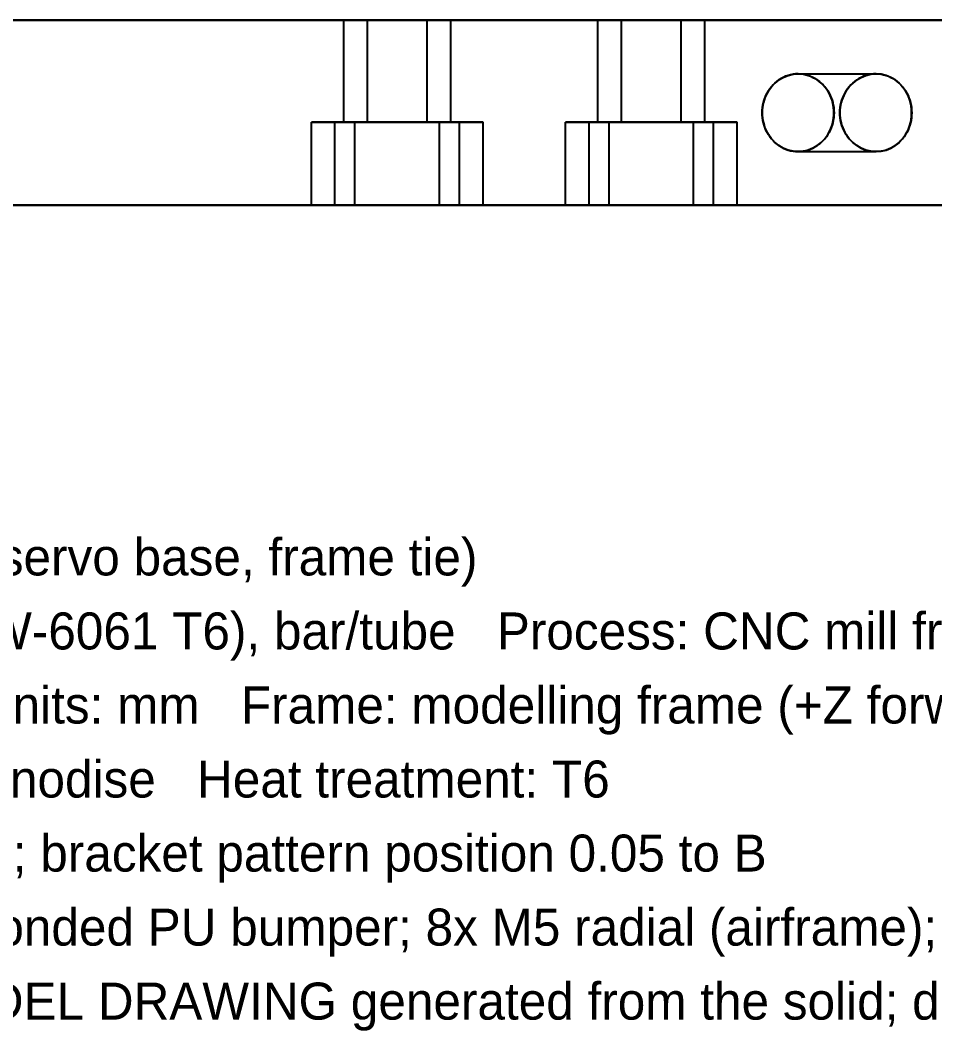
# Model space of a CAD drawing. Header units: millimetres. Extents: x 0 to 324, y -45 to 194.
# Drawn here: x 50.2 to 99.6, y -44.6 to 10 of the extents above; entities that cross this region are included whole.
import ezdxf

# ---------------------------------------------------------------- set-up
doc = ezdxf.new("R2010")
doc.units = ezdxf.units.MM
doc.layers.add('FRONT_HIDDEN', color=8, linetype='CONTINUOUS')
doc.layers.add('FRONT_VISIBLE', color=7, linetype='Continuous')

msp = doc.modelspace()

# ---------------------------------------------------------------- linework, layer by layer
at = {"layer": 'FRONT_HIDDEN'}
for points in [[(139.5, 10), (133.435, 10), (127.37, 10), (121.304, 10), (115.239, 10), (109.174, 10), (103.109, 10), (97.043, 10), (90.978, 10), (84.913, 10), (78.848, 10), (72.783, 10), (66.717, 10), (60.652, 10), (54.587, 10), (48.522, 10), (42.457, 10), (36.391, 10), (30.326, 10), (24.261, 10), (18.196, 10), (12.13, 10), (6.065, 10), (0, 10)], [(117.75, 10), (113.576, 10), (109.402, 10), (105.228, 10), (101.054, 10), (96.88, 10), (92.707, 10), (88.533, 10), (84.359, 10), (80.185, 10), (76.011, 10), (71.837, 10), (67.663, 10), (63.489, 10), (59.315, 10), (55.141, 10), (50.967, 10), (46.793, 10), (42.62, 10), (38.446, 10), (34.272, 10), (30.098, 10), (25.924, 10), (21.75, 10)], [(21.75, 10), (25.924, 10), (30.098, 10), (34.272, 10), (38.446, 10), (42.62, 10), (46.793, 10), (50.967, 10), (55.141, 10), (59.315, 10), (63.489, 10), (67.663, 10), (71.837, 10), (76.011, 10), (80.185, 10), (84.359, 10), (88.533, 10), (92.707, 10), (96.88, 10), (101.054, 10), (105.228, 10), (109.402, 10), (113.576, 10), (117.75, 10)], [(72.186, 10), (71.99, 10), (71.794, 10), (71.599, 10), (71.403, 10), (71.207, 10), (71.012, 10), (70.816, 10), (70.62, 10), (70.425, 10), (70.229, 10), (70.033, 10), (69.838, 10), (69.642, 10), (69.446, 10), (69.251, 10), (69.055, 10), (68.86, 10), (68.664, 10), (68.468, 10), (68.273, 10), (68.077, 10), (67.881, 10), (67.686, 10)], [(67.686, 10), (67.881, 10), (68.077, 10), (68.273, 10), (68.468, 10), (68.664, 10), (68.86, 10), (69.055, 10), (69.251, 10), (69.446, 10), (69.642, 10), (69.838, 10), (70.033, 10), (70.229, 10), (70.425, 10), (70.62, 10), (70.816, 10), (71.012, 10), (71.207, 10), (71.403, 10), (71.599, 10), (71.794, 10), (71.99, 10), (72.186, 10)], [(72.186, 10), (71.99, 10), (71.794, 10), (71.599, 10), (71.403, 10), (71.207, 10), (71.012, 10), (70.816, 10), (70.62, 10), (70.425, 10), (70.229, 10), (70.033, 10), (69.838, 10), (69.642, 10), (69.446, 10), (69.251, 10), (69.055, 10), (68.86, 10), (68.664, 10), (68.468, 10), (68.273, 10), (68.077, 10), (67.881, 10), (67.686, 10)], [(67.686, 10), (67.881, 10), (68.077, 10), (68.273, 10), (68.468, 10), (68.664, 10), (68.86, 10), (69.055, 10), (69.251, 10), (69.446, 10), (69.642, 10), (69.838, 10), (70.033, 10), (70.229, 10), (70.425, 10), (70.62, 10), (70.816, 10), (71.012, 10), (71.207, 10), (71.403, 10), (71.599, 10), (71.794, 10), (71.99, 10), (72.186, 10)], [(67.686, 4.5), (67.686, 10)], [(67.686, 4.5), (67.686, 10)], [(73.461, 10), (73.266, 10), (73.07, 10), (72.875, 10), (72.679, 10), (72.483, 10), (72.288, 10), (72.092, 10), (71.896, 10), (71.701, 10), (71.505, 10), (71.309, 10), (71.114, 10), (70.918, 10), (70.722, 10), (70.527, 10), (70.331, 10), (70.135, 10), (69.94, 10), (69.744, 10), (69.548, 10), (69.353, 10), (69.157, 10), (68.961, 10)], [(68.961, 10), (69.157, 10), (69.353, 10), (69.548, 10), (69.744, 10), (69.94, 10), (70.135, 10), (70.331, 10), (70.527, 10), (70.722, 10), (70.918, 10), (71.114, 10), (71.309, 10), (71.505, 10), (71.701, 10), (71.896, 10), (72.092, 10), (72.288, 10), (72.483, 10), (72.679, 10), (72.875, 10), (73.07, 10), (73.266, 10), (73.461, 10)], [(73.461, 10), (73.266, 10), (73.07, 10), (72.875, 10), (72.679, 10), (72.483, 10), (72.288, 10), (72.092, 10), (71.896, 10), (71.701, 10), (71.505, 10), (71.309, 10), (71.114, 10), (70.918, 10), (70.722, 10), (70.527, 10), (70.331, 10), (70.135, 10), (69.94, 10), (69.744, 10), (69.548, 10), (69.353, 10), (69.157, 10), (68.961, 10)], [(68.961, 10), (69.157, 10), (69.353, 10), (69.548, 10), (69.744, 10), (69.94, 10), (70.135, 10), (70.331, 10), (70.527, 10), (70.722, 10), (70.918, 10), (71.114, 10), (71.309, 10), (71.505, 10), (71.701, 10), (71.896, 10), (72.092, 10), (72.288, 10), (72.483, 10), (72.679, 10), (72.875, 10), (73.07, 10), (73.266, 10), (73.461, 10)], [(68.961, 4.5), (68.961, 10)], [(68.961, 4.5), (68.961, 10)], [(72.186, 4.5), (72.186, 10)], [(72.186, 4.5), (72.186, 10)], [(73.461, 4.5), (73.461, 10)], [(73.461, 4.5), (73.461, 10)], [(85.913, 10), (85.718, 10), (85.522, 10), (85.326, 10), (85.131, 10), (84.935, 10), (84.739, 10), (84.544, 10), (84.348, 10), (84.152, 10), (83.957, 10), (83.761, 10), (83.565, 10), (83.37, 10), (83.174, 10), (82.978, 10), (82.783, 10), (82.587, 10), (82.392, 10), (82.196, 10), (82, 10), (81.805, 10), (81.609, 10), (81.413, 10)], [(81.413, 10), (81.609, 10), (81.805, 10), (82, 10), (82.196, 10), (82.392, 10), (82.587, 10), (82.783, 10), (82.978, 10), (83.174, 10), (83.37, 10), (83.565, 10), (83.761, 10), (83.957, 10), (84.152, 10), (84.348, 10), (84.544, 10), (84.739, 10), (84.935, 10), (85.131, 10), (85.326, 10), (85.522, 10), (85.718, 10), (85.913, 10)], [(85.913, 10), (85.718, 10), (85.522, 10), (85.326, 10), (85.131, 10), (84.935, 10), (84.739, 10), (84.544, 10), (84.348, 10), (84.152, 10), (83.957, 10), (83.761, 10), (83.565, 10), (83.37, 10), (83.174, 10), (82.978, 10), (82.783, 10), (82.587, 10), (82.392, 10), (82.196, 10), (82, 10), (81.805, 10), (81.609, 10), (81.413, 10)], [(81.413, 10), (81.609, 10), (81.805, 10), (82, 10), (82.196, 10), (82.392, 10), (82.587, 10), (82.783, 10), (82.978, 10), (83.174, 10), (83.37, 10), (83.565, 10), (83.761, 10), (83.957, 10), (84.152, 10), (84.348, 10), (84.544, 10), (84.739, 10), (84.935, 10), (85.131, 10), (85.326, 10), (85.522, 10), (85.718, 10), (85.913, 10)], [(81.413, 4.5), (81.413, 10)], [(81.413, 4.5), (81.413, 10)], [(87.189, 10), (86.993, 10), (86.798, 10), (86.602, 10), (86.407, 10), (86.211, 10), (86.015, 10), (85.82, 10), (85.624, 10), (85.428, 10), (85.233, 10), (85.037, 10), (84.841, 10), (84.646, 10), (84.45, 10), (84.254, 10), (84.059, 10), (83.863, 10), (83.667, 10), (83.472, 10), (83.276, 10), (83.08, 10), (82.885, 10), (82.689, 10)], [(82.689, 10), (82.885, 10), (83.08, 10), (83.276, 10), (83.472, 10), (83.667, 10), (83.863, 10), (84.059, 10), (84.254, 10), (84.45, 10), (84.646, 10), (84.841, 10), (85.037, 10), (85.233, 10), (85.428, 10), (85.624, 10), (85.82, 10), (86.015, 10), (86.211, 10), (86.407, 10), (86.602, 10), (86.798, 10), (86.993, 10), (87.189, 10)], [(87.189, 10), (86.993, 10), (86.798, 10), (86.602, 10), (86.407, 10), (86.211, 10), (86.015, 10), (85.82, 10), (85.624, 10), (85.428, 10), (85.233, 10), (85.037, 10), (84.841, 10), (84.646, 10), (84.45, 10), (84.254, 10), (84.059, 10), (83.863, 10), (83.667, 10), (83.472, 10), (83.276, 10), (83.08, 10), (82.885, 10), (82.689, 10)], [(82.689, 10), (82.885, 10), (83.08, 10), (83.276, 10), (83.472, 10), (83.667, 10), (83.863, 10), (84.059, 10), (84.254, 10), (84.45, 10), (84.646, 10), (84.841, 10), (85.037, 10), (85.233, 10), (85.428, 10), (85.624, 10), (85.82, 10), (86.015, 10), (86.211, 10), (86.407, 10), (86.602, 10), (86.798, 10), (86.993, 10), (87.189, 10)], [(82.689, 4.5), (82.689, 10)], [(82.689, 4.5), (82.689, 10)], [(85.913, 4.5), (85.913, 10)], [(85.913, 4.5), (85.913, 10)], [(87.189, 4.5), (87.189, 10)], [(87.189, 4.5), (87.189, 10)], [(92.233, 7.1), (92.095, 7.095), (91.958, 7.079), (91.822, 7.052), (91.689, 7.016), (91.559, 6.969), (91.433, 6.913), (91.312, 6.848), (91.195, 6.774), (91.084, 6.692), (90.979, 6.603), (90.881, 6.506), (90.789, 6.403), (90.704, 6.294), (90.627, 6.179), (90.558, 6.06), (90.496, 5.937), (90.443, 5.81), (90.397, 5.679), (90.359, 5.547), (90.33, 5.412), (90.309, 5.275), (90.297, 5.138), (90.293, 5)], [(92.233, 2.9), (91.958, 2.921), (91.689, 2.984), (91.433, 3.087), (91.195, 3.226), (90.979, 3.397), (90.789, 3.597), (90.627, 3.821), (90.496, 4.063), (90.397, 4.321), (90.33, 4.588), (90.297, 4.862), (90.297, 5.138), (90.33, 5.412), (90.397, 5.679), (90.496, 5.937), (90.627, 6.179), (90.789, 6.403), (90.979, 6.603), (91.195, 6.774), (91.433, 6.913), (91.689, 7.016), (91.958, 7.079), (92.233, 7.1)], [(92.233, 2.9), (92.508, 2.921), (92.776, 2.984), (93.032, 3.087), (93.27, 3.226), (93.486, 3.397), (93.676, 3.597), (93.838, 3.821), (93.969, 4.063), (94.068, 4.321), (94.135, 4.588), (94.169, 4.862), (94.169, 5.138), (94.135, 5.412), (94.068, 5.679), (93.969, 5.937), (93.838, 6.179), (93.676, 6.403), (93.486, 6.603), (93.27, 6.774), (93.032, 6.913), (92.776, 7.016), (92.508, 7.079), (92.233, 7.1)], [(92.233, 7.1), (92.371, 7.095), (92.508, 7.079), (92.643, 7.052), (92.776, 7.016), (92.906, 6.969), (93.032, 6.913), (93.154, 6.848), (93.27, 6.774), (93.381, 6.692), (93.486, 6.603), (93.585, 6.506), (93.676, 6.403), (93.761, 6.294), (93.838, 6.179), (93.907, 6.06), (93.969, 5.937), (94.023, 5.81), (94.068, 5.679), (94.106, 5.547), (94.135, 5.412), (94.156, 5.275), (94.169, 5.138), (94.173, 5)], [(92.233, 7.1), (96.442, 7.1)], [(92.233, 7.1), (96.442, 7.1)], [(96.442, 2.9), (96.167, 2.921), (95.897, 2.984), (95.641, 3.087), (95.401, 3.225), (95.184, 3.397), (94.993, 3.596), (94.83, 3.819), (94.697, 4.062), (94.596, 4.319), (94.528, 4.587), (94.494, 4.862), (94.494, 5.138), (94.528, 5.413), (94.596, 5.681), (94.697, 5.938), (94.83, 6.181), (94.993, 6.404), (95.184, 6.603), (95.401, 6.775), (95.641, 6.913), (95.897, 7.016), (96.167, 7.079), (96.442, 7.1)], [(96.442, 7.1), (96.58, 7.095), (96.716, 7.079), (96.852, 7.053), (96.984, 7.016), (97.114, 6.97), (97.24, 6.913), (97.361, 6.848), (97.477, 6.774), (97.587, 6.692), (97.691, 6.602), (97.789, 6.505), (97.88, 6.402), (97.964, 6.293), (98.04, 6.178), (98.109, 6.059), (98.17, 5.935), (98.223, 5.808), (98.268, 5.678), (98.304, 5.545), (98.333, 5.411), (98.354, 5.275), (98.366, 5.138), (98.37, 5)], [(90.293, 5), (90.297, 4.862), (90.309, 4.725), (90.33, 4.588), (90.359, 4.453), (90.397, 4.321), (90.443, 4.19), (90.496, 4.063), (90.558, 3.94), (90.627, 3.821), (90.704, 3.706), (90.789, 3.597), (90.881, 3.494), (90.979, 3.397), (91.084, 3.308), (91.195, 3.226), (91.312, 3.152), (91.433, 3.087), (91.559, 3.031), (91.689, 2.984), (91.822, 2.948), (91.958, 2.921), (92.095, 2.905), (92.233, 2.9)], [(94.173, 5), (94.169, 4.862), (94.156, 4.725), (94.135, 4.588), (94.106, 4.453), (94.068, 4.321), (94.023, 4.19), (93.969, 4.063), (93.907, 3.94), (93.838, 3.821), (93.761, 3.706), (93.676, 3.597), (93.585, 3.494), (93.486, 3.397), (93.381, 3.308), (93.27, 3.226), (93.154, 3.152), (93.032, 3.087), (92.906, 3.031), (92.776, 2.984), (92.643, 2.948), (92.508, 2.921), (92.371, 2.905), (92.233, 2.9)], [(98.37, 5), (98.366, 4.862), (98.354, 4.725), (98.333, 4.589), (98.304, 4.455), (98.268, 4.322), (98.223, 4.192), (98.17, 4.065), (98.109, 3.941), (98.04, 3.822), (97.964, 3.707), (97.88, 3.598), (97.789, 3.495), (97.691, 3.398), (97.587, 3.308), (97.477, 3.226), (97.361, 3.152), (97.24, 3.087), (97.114, 3.03), (96.984, 2.984), (96.852, 2.947), (96.716, 2.921), (96.58, 2.905), (96.442, 2.9)], [(73.936, 4.5), (73.588, 4.5), (73.24, 4.5), (72.892, 4.5), (72.544, 4.5), (72.196, 4.5), (71.849, 4.5), (71.501, 4.5), (71.153, 4.5), (70.805, 4.5), (70.457, 4.5), (70.11, 4.5), (69.762, 4.5), (69.414, 4.5), (69.066, 4.5), (68.718, 4.5), (68.37, 4.5), (68.023, 4.5), (67.675, 4.5), (67.327, 4.5), (66.979, 4.5), (66.631, 4.5), (66.283, 4.5), (65.936, 4.5)], [(65.936, 4.5), (66.038, 4.5), (66.14, 4.5), (66.242, 4.5), (66.345, 4.5), (66.447, 4.5), (66.549, 4.5), (66.651, 4.5), (66.754, 4.5), (66.856, 4.5), (66.958, 4.5), (67.06, 4.5), (67.162, 4.5), (67.265, 4.5), (67.367, 4.5), (67.469, 4.5), (67.571, 4.5), (67.674, 4.5), (67.776, 4.5), (67.878, 4.5), (67.98, 4.5), (68.083, 4.5), (68.185, 4.5), (68.287, 4.5)], [(68.287, 4.5), (68.185, 4.5), (68.083, 4.5), (67.98, 4.5), (67.878, 4.5), (67.776, 4.5), (67.674, 4.5), (67.571, 4.5), (67.469, 4.5), (67.367, 4.5), (67.265, 4.5), (67.162, 4.5), (67.06, 4.5), (66.958, 4.5), (66.856, 4.5), (66.754, 4.5), (66.651, 4.5), (66.549, 4.5), (66.447, 4.5), (66.345, 4.5), (66.242, 4.5), (66.14, 4.5), (66.038, 4.5), (65.936, 4.5)], [(65.936, 4.5), (66.283, 4.5), (66.631, 4.5), (66.979, 4.5), (67.327, 4.5), (67.675, 4.5), (68.023, 4.5), (68.37, 4.5), (68.718, 4.5), (69.066, 4.5), (69.414, 4.5), (69.762, 4.5), (70.11, 4.5), (70.457, 4.5), (70.805, 4.5), (71.153, 4.5), (71.501, 4.5), (71.849, 4.5), (72.196, 4.5), (72.544, 4.5), (72.892, 4.5), (73.24, 4.5), (73.588, 4.5), (73.936, 4.5)], [(65.936, 0), (65.936, 4.5)], [(65.936, 0), (65.936, 4.5)], [(68.287, 4.5), (68.24, 4.5), (68.194, 4.5), (68.147, 4.5), (68.1, 4.5), (68.053, 4.5), (68.006, 4.5), (67.96, 4.5), (67.913, 4.5), (67.866, 4.5), (67.819, 4.5), (67.773, 4.5), (67.726, 4.5), (67.679, 4.5), (67.632, 4.5), (67.586, 4.5), (67.539, 4.5), (67.492, 4.5), (67.445, 4.5), (67.399, 4.5), (67.352, 4.5), (67.305, 4.5), (67.258, 4.5), (67.211, 4.5)], [(67.211, 4.5), (67.559, 4.5), (67.907, 4.5), (68.255, 4.5), (68.603, 4.5), (68.951, 4.5), (69.298, 4.5), (69.646, 4.5), (69.994, 4.5), (70.342, 4.5), (70.69, 4.5), (71.038, 4.5), (71.385, 4.5), (71.733, 4.5), (72.081, 4.5), (72.429, 4.5), (72.777, 4.5), (73.125, 4.5), (73.472, 4.5), (73.82, 4.5), (74.168, 4.5), (74.516, 4.5), (74.864, 4.5), (75.211, 4.5)], [(75.211, 4.5), (74.864, 4.5), (74.516, 4.5), (74.168, 4.5), (73.82, 4.5), (73.472, 4.5), (73.125, 4.5), (72.777, 4.5), (72.429, 4.5), (72.081, 4.5), (71.733, 4.5), (71.385, 4.5), (71.038, 4.5), (70.69, 4.5), (70.342, 4.5), (69.994, 4.5), (69.646, 4.5), (69.298, 4.5), (68.951, 4.5), (68.603, 4.5), (68.255, 4.5), (67.907, 4.5), (67.559, 4.5), (67.211, 4.5)], [(67.211, 4.5), (67.258, 4.5), (67.305, 4.5), (67.352, 4.5), (67.399, 4.5), (67.445, 4.5), (67.492, 4.5), (67.539, 4.5), (67.586, 4.5), (67.632, 4.5), (67.679, 4.5), (67.726, 4.5), (67.773, 4.5), (67.819, 4.5), (67.866, 4.5), (67.913, 4.5), (67.96, 4.5), (68.006, 4.5), (68.053, 4.5), (68.1, 4.5), (68.147, 4.5), (68.194, 4.5), (68.24, 4.5), (68.287, 4.5)], [(67.211, 0), (67.211, 4.5)], [(67.211, 0), (67.211, 4.5)], [(72.186, 4.5), (71.99, 4.5), (71.794, 4.5), (71.599, 4.5), (71.403, 4.5), (71.207, 4.5), (71.012, 4.5), (70.816, 4.5), (70.62, 4.5), (70.425, 4.5), (70.229, 4.5), (70.033, 4.5), (69.838, 4.5), (69.642, 4.5), (69.446, 4.5), (69.251, 4.5), (69.055, 4.5), (68.86, 4.5), (68.664, 4.5), (68.468, 4.5), (68.273, 4.5), (68.077, 4.5), (67.881, 4.5), (67.686, 4.5)], [(67.686, 4.5), (67.881, 4.5), (68.077, 4.5), (68.273, 4.5), (68.468, 4.5), (68.664, 4.5), (68.86, 4.5), (69.055, 4.5), (69.251, 4.5), (69.446, 4.5), (69.642, 4.5), (69.838, 4.5), (70.033, 4.5), (70.229, 4.5), (70.425, 4.5), (70.62, 4.5), (70.816, 4.5), (71.012, 4.5), (71.207, 4.5), (71.403, 4.5), (71.599, 4.5), (71.794, 4.5), (71.99, 4.5), (72.186, 4.5)], [(72.186, 4.5), (71.99, 4.5), (71.794, 4.5), (71.599, 4.5), (71.403, 4.5), (71.207, 4.5), (71.012, 4.5), (70.816, 4.5), (70.62, 4.5), (70.425, 4.5), (70.229, 4.5), (70.033, 4.5), (69.838, 4.5), (69.642, 4.5), (69.446, 4.5), (69.251, 4.5), (69.055, 4.5), (68.86, 4.5), (68.664, 4.5), (68.468, 4.5), (68.273, 4.5), (68.077, 4.5), (67.881, 4.5), (67.686, 4.5)], [(67.686, 4.5), (67.881, 4.5), (68.077, 4.5), (68.273, 4.5), (68.468, 4.5), (68.664, 4.5), (68.86, 4.5), (69.055, 4.5), (69.251, 4.5), (69.446, 4.5), (69.642, 4.5), (69.838, 4.5), (70.033, 4.5), (70.229, 4.5), (70.425, 4.5), (70.62, 4.5), (70.816, 4.5), (71.012, 4.5), (71.207, 4.5), (71.403, 4.5), (71.599, 4.5), (71.794, 4.5), (71.99, 4.5), (72.186, 4.5)], [(68.287, 0), (68.287, 4.5)], [(68.287, 0), (68.287, 4.5)], [(73.461, 4.5), (73.266, 4.5), (73.07, 4.5), (72.875, 4.5), (72.679, 4.5), (72.483, 4.5), (72.288, 4.5), (72.092, 4.5), (71.896, 4.5), (71.701, 4.5), (71.505, 4.5), (71.309, 4.5), (71.114, 4.5), (70.918, 4.5), (70.722, 4.5), (70.527, 4.5), (70.331, 4.5), (70.135, 4.5), (69.94, 4.5), (69.744, 4.5), (69.548, 4.5), (69.353, 4.5), (69.157, 4.5), (68.961, 4.5)], [(68.961, 4.5), (69.157, 4.5), (69.353, 4.5), (69.548, 4.5), (69.744, 4.5), (69.94, 4.5), (70.135, 4.5), (70.331, 4.5), (70.527, 4.5), (70.722, 4.5), (70.918, 4.5), (71.114, 4.5), (71.309, 4.5), (71.505, 4.5), (71.701, 4.5), (71.896, 4.5), (72.092, 4.5), (72.288, 4.5), (72.483, 4.5), (72.679, 4.5), (72.875, 4.5), (73.07, 4.5), (73.266, 4.5), (73.461, 4.5)], [(73.461, 4.5), (73.266, 4.5), (73.07, 4.5), (72.875, 4.5), (72.679, 4.5), (72.483, 4.5), (72.288, 4.5), (72.092, 4.5), (71.896, 4.5), (71.701, 4.5), (71.505, 4.5), (71.309, 4.5), (71.114, 4.5), (70.918, 4.5), (70.722, 4.5), (70.527, 4.5), (70.331, 4.5), (70.135, 4.5), (69.94, 4.5), (69.744, 4.5), (69.548, 4.5), (69.353, 4.5), (69.157, 4.5), (68.961, 4.5)], [(68.961, 4.5), (69.157, 4.5), (69.353, 4.5), (69.548, 4.5), (69.744, 4.5), (69.94, 4.5), (70.135, 4.5), (70.331, 4.5), (70.527, 4.5), (70.722, 4.5), (70.918, 4.5), (71.114, 4.5), (71.309, 4.5), (71.505, 4.5), (71.701, 4.5), (71.896, 4.5), (72.092, 4.5), (72.288, 4.5), (72.483, 4.5), (72.679, 4.5), (72.875, 4.5), (73.07, 4.5), (73.266, 4.5), (73.461, 4.5)], [(72.86, 4.5), (72.907, 4.5), (72.954, 4.5), (73, 4.5), (73.047, 4.5), (73.094, 4.5), (73.141, 4.5), (73.187, 4.5), (73.234, 4.5), (73.281, 4.5), (73.328, 4.5), (73.374, 4.5), (73.421, 4.5), (73.468, 4.5), (73.515, 4.5), (73.561, 4.5), (73.608, 4.5), (73.655, 4.5), (73.702, 4.5), (73.749, 4.5), (73.795, 4.5), (73.842, 4.5), (73.889, 4.5), (73.936, 4.5)], [(72.86, 0), (72.86, 4.5)], [(75.211, 4.5), (75.109, 4.5), (75.007, 4.5), (74.905, 4.5), (74.803, 4.5), (74.7, 4.5), (74.598, 4.5), (74.496, 4.5), (74.394, 4.5), (74.291, 4.5), (74.189, 4.5), (74.087, 4.5), (73.985, 4.5), (73.882, 4.5), (73.78, 4.5), (73.678, 4.5), (73.576, 4.5), (73.473, 4.5), (73.371, 4.5), (73.269, 4.5), (73.167, 4.5), (73.065, 4.5), (72.962, 4.5), (72.86, 4.5)], [(72.86, 0), (72.86, 4.5)], [(73.936, 4.5), (73.889, 4.5), (73.842, 4.5), (73.795, 4.5), (73.749, 4.5), (73.702, 4.5), (73.655, 4.5), (73.608, 4.5), (73.561, 4.5), (73.515, 4.5), (73.468, 4.5), (73.421, 4.5), (73.374, 4.5), (73.328, 4.5), (73.281, 4.5), (73.234, 4.5), (73.187, 4.5), (73.141, 4.5), (73.094, 4.5), (73.047, 4.5), (73, 4.5), (72.954, 4.5), (72.907, 4.5), (72.86, 4.5)], [(72.86, 4.5), (72.962, 4.5), (73.065, 4.5), (73.167, 4.5), (73.269, 4.5), (73.371, 4.5), (73.473, 4.5), (73.576, 4.5), (73.678, 4.5), (73.78, 4.5), (73.882, 4.5), (73.985, 4.5), (74.087, 4.5), (74.189, 4.5), (74.291, 4.5), (74.394, 4.5), (74.496, 4.5), (74.598, 4.5), (74.7, 4.5), (74.803, 4.5), (74.905, 4.5), (75.007, 4.5), (75.109, 4.5), (75.211, 4.5)], [(73.936, 0), (73.936, 4.5)], [(73.936, 0), (73.936, 4.5)], [(75.211, 0), (75.211, 4.5)], [(75.211, 0), (75.211, 4.5)], [(87.663, 4.5), (87.315, 4.5), (86.968, 4.5), (86.62, 4.5), (86.272, 4.5), (85.924, 4.5), (85.576, 4.5), (85.228, 4.5), (84.881, 4.5), (84.533, 4.5), (84.185, 4.5), (83.837, 4.5), (83.489, 4.5), (83.142, 4.5), (82.794, 4.5), (82.446, 4.5), (82.098, 4.5), (81.75, 4.5), (81.402, 4.5), (81.055, 4.5), (80.707, 4.5), (80.359, 4.5), (80.011, 4.5), (79.663, 4.5)], [(79.663, 4.5), (79.766, 4.5), (79.868, 4.5), (79.97, 4.5), (80.072, 4.5), (80.174, 4.5), (80.277, 4.5), (80.379, 4.5), (80.481, 4.5), (80.583, 4.5), (80.686, 4.5), (80.788, 4.5), (80.89, 4.5), (80.992, 4.5), (81.095, 4.5), (81.197, 4.5), (81.299, 4.5), (81.401, 4.5), (81.504, 4.5), (81.606, 4.5), (81.708, 4.5), (81.81, 4.5), (81.912, 4.5), (82.015, 4.5)], [(82.015, 4.5), (81.912, 4.5), (81.81, 4.5), (81.708, 4.5), (81.606, 4.5), (81.504, 4.5), (81.401, 4.5), (81.299, 4.5), (81.197, 4.5), (81.095, 4.5), (80.992, 4.5), (80.89, 4.5), (80.788, 4.5), (80.686, 4.5), (80.583, 4.5), (80.481, 4.5), (80.379, 4.5), (80.277, 4.5), (80.174, 4.5), (80.072, 4.5), (79.97, 4.5), (79.868, 4.5), (79.766, 4.5), (79.663, 4.5)], [(79.663, 4.5), (80.011, 4.5), (80.359, 4.5), (80.707, 4.5), (81.055, 4.5), (81.402, 4.5), (81.75, 4.5), (82.098, 4.5), (82.446, 4.5), (82.794, 4.5), (83.142, 4.5), (83.489, 4.5), (83.837, 4.5), (84.185, 4.5), (84.533, 4.5), (84.881, 4.5), (85.228, 4.5), (85.576, 4.5), (85.924, 4.5), (86.272, 4.5), (86.62, 4.5), (86.968, 4.5), (87.315, 4.5), (87.663, 4.5)], [(79.663, 0), (79.663, 4.5)], [(79.663, 0), (79.663, 4.5)], [(82.015, 4.5), (81.968, 4.5), (81.921, 4.5), (81.874, 4.5), (81.828, 4.5), (81.781, 4.5), (81.734, 4.5), (81.687, 4.5), (81.641, 4.5), (81.594, 4.5), (81.547, 4.5), (81.5, 4.5), (81.454, 4.5), (81.407, 4.5), (81.36, 4.5), (81.313, 4.5), (81.266, 4.5), (81.22, 4.5), (81.173, 4.5), (81.126, 4.5), (81.079, 4.5), (81.033, 4.5), (80.986, 4.5), (80.939, 4.5)], [(80.939, 4.5), (81.287, 4.5), (81.635, 4.5), (81.983, 4.5), (82.33, 4.5), (82.678, 4.5), (83.026, 4.5), (83.374, 4.5), (83.722, 4.5), (84.07, 4.5), (84.417, 4.5), (84.765, 4.5), (85.113, 4.5), (85.461, 4.5), (85.809, 4.5), (86.157, 4.5), (86.504, 4.5), (86.852, 4.5), (87.2, 4.5), (87.548, 4.5), (87.896, 4.5), (88.243, 4.5), (88.591, 4.5), (88.939, 4.5)], [(88.939, 4.5), (88.591, 4.5), (88.243, 4.5), (87.896, 4.5), (87.548, 4.5), (87.2, 4.5), (86.852, 4.5), (86.504, 4.5), (86.157, 4.5), (85.809, 4.5), (85.461, 4.5), (85.113, 4.5), (84.765, 4.5), (84.417, 4.5), (84.07, 4.5), (83.722, 4.5), (83.374, 4.5), (83.026, 4.5), (82.678, 4.5), (82.33, 4.5), (81.983, 4.5), (81.635, 4.5), (81.287, 4.5), (80.939, 4.5)], [(80.939, 4.5), (80.986, 4.5), (81.033, 4.5), (81.079, 4.5), (81.126, 4.5), (81.173, 4.5), (81.22, 4.5), (81.266, 4.5), (81.313, 4.5), (81.36, 4.5), (81.407, 4.5), (81.454, 4.5), (81.5, 4.5), (81.547, 4.5), (81.594, 4.5), (81.641, 4.5), (81.687, 4.5), (81.734, 4.5), (81.781, 4.5), (81.828, 4.5), (81.874, 4.5), (81.921, 4.5), (81.968, 4.5), (82.015, 4.5)], [(80.939, 0), (80.939, 4.5)], [(80.939, 0), (80.939, 4.5)], [(85.913, 4.5), (85.718, 4.5), (85.522, 4.5), (85.326, 4.5), (85.131, 4.5), (84.935, 4.5), (84.739, 4.5), (84.544, 4.5), (84.348, 4.5), (84.152, 4.5), (83.957, 4.5), (83.761, 4.5), (83.565, 4.5), (83.37, 4.5), (83.174, 4.5), (82.978, 4.5), (82.783, 4.5), (82.587, 4.5), (82.392, 4.5), (82.196, 4.5), (82, 4.5), (81.805, 4.5), (81.609, 4.5), (81.413, 4.5)], [(81.413, 4.5), (81.609, 4.5), (81.805, 4.5), (82, 4.5), (82.196, 4.5), (82.392, 4.5), (82.587, 4.5), (82.783, 4.5), (82.978, 4.5), (83.174, 4.5), (83.37, 4.5), (83.565, 4.5), (83.761, 4.5), (83.957, 4.5), (84.152, 4.5), (84.348, 4.5), (84.544, 4.5), (84.739, 4.5), (84.935, 4.5), (85.131, 4.5), (85.326, 4.5), (85.522, 4.5), (85.718, 4.5), (85.913, 4.5)], [(85.913, 4.5), (85.718, 4.5), (85.522, 4.5), (85.326, 4.5), (85.131, 4.5), (84.935, 4.5), (84.739, 4.5), (84.544, 4.5), (84.348, 4.5), (84.152, 4.5), (83.957, 4.5), (83.761, 4.5), (83.565, 4.5), (83.37, 4.5), (83.174, 4.5), (82.978, 4.5), (82.783, 4.5), (82.587, 4.5), (82.392, 4.5), (82.196, 4.5), (82, 4.5), (81.805, 4.5), (81.609, 4.5), (81.413, 4.5)], [(81.413, 4.5), (81.609, 4.5), (81.805, 4.5), (82, 4.5), (82.196, 4.5), (82.392, 4.5), (82.587, 4.5), (82.783, 4.5), (82.978, 4.5), (83.174, 4.5), (83.37, 4.5), (83.565, 4.5), (83.761, 4.5), (83.957, 4.5), (84.152, 4.5), (84.348, 4.5), (84.544, 4.5), (84.739, 4.5), (84.935, 4.5), (85.131, 4.5), (85.326, 4.5), (85.522, 4.5), (85.718, 4.5), (85.913, 4.5)], [(82.015, 0), (82.015, 4.5)], [(82.015, 0), (82.015, 4.5)], [(87.189, 4.5), (86.993, 4.5), (86.798, 4.5), (86.602, 4.5), (86.407, 4.5), (86.211, 4.5), (86.015, 4.5), (85.82, 4.5), (85.624, 4.5), (85.428, 4.5), (85.233, 4.5), (85.037, 4.5), (84.841, 4.5), (84.646, 4.5), (84.45, 4.5), (84.254, 4.5), (84.059, 4.5), (83.863, 4.5), (83.667, 4.5), (83.472, 4.5), (83.276, 4.5), (83.08, 4.5), (82.885, 4.5), (82.689, 4.5)], [(82.689, 4.5), (82.885, 4.5), (83.08, 4.5), (83.276, 4.5), (83.472, 4.5), (83.667, 4.5), (83.863, 4.5), (84.059, 4.5), (84.254, 4.5), (84.45, 4.5), (84.646, 4.5), (84.841, 4.5), (85.037, 4.5), (85.233, 4.5), (85.428, 4.5), (85.624, 4.5), (85.82, 4.5), (86.015, 4.5), (86.211, 4.5), (86.407, 4.5), (86.602, 4.5), (86.798, 4.5), (86.993, 4.5), (87.189, 4.5)], [(87.189, 4.5), (86.993, 4.5), (86.798, 4.5), (86.602, 4.5), (86.407, 4.5), (86.211, 4.5), (86.015, 4.5), (85.82, 4.5), (85.624, 4.5), (85.428, 4.5), (85.233, 4.5), (85.037, 4.5), (84.841, 4.5), (84.646, 4.5), (84.45, 4.5), (84.254, 4.5), (84.059, 4.5), (83.863, 4.5), (83.667, 4.5), (83.472, 4.5), (83.276, 4.5), (83.08, 4.5), (82.885, 4.5), (82.689, 4.5)], [(82.689, 4.5), (82.885, 4.5), (83.08, 4.5), (83.276, 4.5), (83.472, 4.5), (83.667, 4.5), (83.863, 4.5), (84.059, 4.5), (84.254, 4.5), (84.45, 4.5), (84.646, 4.5), (84.841, 4.5), (85.037, 4.5), (85.233, 4.5), (85.428, 4.5), (85.624, 4.5), (85.82, 4.5), (86.015, 4.5), (86.211, 4.5), (86.407, 4.5), (86.602, 4.5), (86.798, 4.5), (86.993, 4.5), (87.189, 4.5)], [(86.588, 4.5), (86.634, 4.5), (86.681, 4.5), (86.728, 4.5), (86.775, 4.5), (86.822, 4.5), (86.868, 4.5), (86.915, 4.5), (86.962, 4.5), (87.009, 4.5), (87.055, 4.5), (87.102, 4.5), (87.149, 4.5), (87.196, 4.5), (87.242, 4.5), (87.289, 4.5), (87.336, 4.5), (87.383, 4.5), (87.429, 4.5), (87.476, 4.5), (87.523, 4.5), (87.57, 4.5), (87.616, 4.5), (87.663, 4.5)], [(86.588, 0), (86.588, 4.5)], [(88.939, 4.5), (88.837, 4.5), (88.735, 4.5), (88.632, 4.5), (88.53, 4.5), (88.428, 4.5), (88.326, 4.5), (88.223, 4.5), (88.121, 4.5), (88.019, 4.5), (87.917, 4.5), (87.815, 4.5), (87.712, 4.5), (87.61, 4.5), (87.508, 4.5), (87.406, 4.5), (87.303, 4.5), (87.201, 4.5), (87.099, 4.5), (86.997, 4.5), (86.894, 4.5), (86.792, 4.5), (86.69, 4.5), (86.588, 4.5)], [(86.588, 0), (86.588, 4.5)], [(87.663, 4.5), (87.616, 4.5), (87.57, 4.5), (87.523, 4.5), (87.476, 4.5), (87.429, 4.5), (87.383, 4.5), (87.336, 4.5), (87.289, 4.5), (87.242, 4.5), (87.196, 4.5), (87.149, 4.5), (87.102, 4.5), (87.055, 4.5), (87.009, 4.5), (86.962, 4.5), (86.915, 4.5), (86.868, 4.5), (86.822, 4.5), (86.775, 4.5), (86.728, 4.5), (86.681, 4.5), (86.634, 4.5), (86.588, 4.5)], [(86.588, 4.5), (86.69, 4.5), (86.792, 4.5), (86.894, 4.5), (86.997, 4.5), (87.099, 4.5), (87.201, 4.5), (87.303, 4.5), (87.406, 4.5), (87.508, 4.5), (87.61, 4.5), (87.712, 4.5), (87.815, 4.5), (87.917, 4.5), (88.019, 4.5), (88.121, 4.5), (88.223, 4.5), (88.326, 4.5), (88.428, 4.5), (88.53, 4.5), (88.632, 4.5), (88.735, 4.5), (88.837, 4.5), (88.939, 4.5)], [(87.663, 0), (87.663, 4.5)], [(87.663, 0), (87.663, 4.5)], [(88.939, 0), (88.939, 4.5)], [(88.939, 0), (88.939, 4.5)], [(92.233, 2.9), (96.442, 2.9)], [(92.233, 2.9), (96.442, 2.9)], [(139.5, 0), (133.435, 0), (127.37, 0), (121.304, 0), (115.239, 0), (109.174, 0), (103.109, 0), (97.043, 0), (90.978, 0), (84.913, 0), (78.848, 0), (72.783, 0), (66.717, 0), (60.652, 0), (54.587, 0), (48.522, 0), (42.457, 0), (36.391, 0), (30.326, 0), (24.261, 0), (18.196, 0), (12.13, 0), (6.065, 0), (0, 0)], [(117.75, 0), (113.576, 0), (109.402, 0), (105.228, 0), (101.054, 0), (96.88, 0), (92.707, 0), (88.533, 0), (84.359, 0), (80.185, 0), (76.011, 0), (71.837, 0), (67.663, 0), (63.489, 0), (59.315, 0), (55.141, 0), (50.967, 0), (46.793, 0), (42.62, 0), (38.446, 0), (34.272, 0), (30.098, 0), (25.924, 0), (21.75, 0)], [(21.75, 0), (25.924, 0), (30.098, 0), (34.272, 0), (38.446, 0), (42.62, 0), (46.793, 0), (50.967, 0), (55.141, 0), (59.315, 0), (63.489, 0), (67.663, 0), (71.837, 0), (76.011, 0), (80.185, 0), (84.359, 0), (88.533, 0), (92.707, 0), (96.88, 0), (101.054, 0), (105.228, 0), (109.402, 0), (113.576, 0), (117.75, 0)], [(68.287, 0), (68.185, 0), (68.083, 0), (67.98, 0), (67.878, 0), (67.776, 0), (67.674, 0), (67.571, 0), (67.469, 0), (67.367, 0), (67.265, 0), (67.162, 0), (67.06, 0), (66.958, 0), (66.856, 0), (66.754, 0), (66.651, 0), (66.549, 0), (66.447, 0), (66.345, 0), (66.242, 0), (66.14, 0), (66.038, 0), (65.936, 0)], [(65.936, 0), (66.283, 0), (66.631, 0), (66.979, 0), (67.327, 0), (67.675, 0), (68.023, 0), (68.37, 0), (68.718, 0), (69.066, 0), (69.414, 0), (69.762, 0), (70.11, 0), (70.457, 0), (70.805, 0), (71.153, 0), (71.501, 0), (71.849, 0), (72.196, 0), (72.544, 0), (72.892, 0), (73.24, 0), (73.588, 0), (73.936, 0)], [(73.936, 0), (73.588, 0), (73.24, 0), (72.892, 0), (72.544, 0), (72.196, 0), (71.849, 0), (71.501, 0), (71.153, 0), (70.805, 0), (70.457, 0), (70.11, 0), (69.762, 0), (69.414, 0), (69.066, 0), (68.718, 0), (68.37, 0), (68.023, 0), (67.675, 0), (67.327, 0), (66.979, 0), (66.631, 0), (66.283, 0), (65.936, 0)], [(65.936, 0), (66.038, 0), (66.14, 0), (66.242, 0), (66.345, 0), (66.447, 0), (66.549, 0), (66.651, 0), (66.754, 0), (66.856, 0), (66.958, 0), (67.06, 0), (67.162, 0), (67.265, 0), (67.367, 0), (67.469, 0), (67.571, 0), (67.674, 0), (67.776, 0), (67.878, 0), (67.98, 0), (68.083, 0), (68.185, 0), (68.287, 0)], [(75.211, 0), (74.864, 0), (74.516, 0), (74.168, 0), (73.82, 0), (73.472, 0), (73.125, 0), (72.777, 0), (72.429, 0), (72.081, 0), (71.733, 0), (71.385, 0), (71.038, 0), (70.69, 0), (70.342, 0), (69.994, 0), (69.646, 0), (69.298, 0), (68.951, 0), (68.603, 0), (68.255, 0), (67.907, 0), (67.559, 0), (67.211, 0)], [(67.211, 0), (67.258, 0), (67.305, 0), (67.352, 0), (67.399, 0), (67.445, 0), (67.492, 0), (67.539, 0), (67.586, 0), (67.632, 0), (67.679, 0), (67.726, 0), (67.773, 0), (67.819, 0), (67.866, 0), (67.913, 0), (67.96, 0), (68.006, 0), (68.053, 0), (68.1, 0), (68.147, 0), (68.194, 0), (68.24, 0), (68.287, 0)], [(68.287, 0), (68.24, 0), (68.194, 0), (68.147, 0), (68.1, 0), (68.053, 0), (68.006, 0), (67.96, 0), (67.913, 0), (67.866, 0), (67.819, 0), (67.773, 0), (67.726, 0), (67.679, 0), (67.632, 0), (67.586, 0), (67.539, 0), (67.492, 0), (67.445, 0), (67.399, 0), (67.352, 0), (67.305, 0), (67.258, 0), (67.211, 0)], [(67.211, 0), (67.559, 0), (67.907, 0), (68.255, 0), (68.603, 0), (68.951, 0), (69.298, 0), (69.646, 0), (69.994, 0), (70.342, 0), (70.69, 0), (71.038, 0), (71.385, 0), (71.733, 0), (72.081, 0), (72.429, 0), (72.777, 0), (73.125, 0), (73.472, 0), (73.82, 0), (74.168, 0), (74.516, 0), (74.864, 0), (75.211, 0)], [(72.86, 0), (72.962, 0), (73.065, 0), (73.167, 0), (73.269, 0), (73.371, 0), (73.473, 0), (73.576, 0), (73.678, 0), (73.78, 0), (73.882, 0), (73.985, 0), (74.087, 0), (74.189, 0), (74.291, 0), (74.394, 0), (74.496, 0), (74.598, 0), (74.7, 0), (74.803, 0), (74.905, 0), (75.007, 0), (75.109, 0), (75.211, 0)], [(73.936, 0), (73.889, 0), (73.842, 0), (73.795, 0), (73.749, 0), (73.702, 0), (73.655, 0), (73.608, 0), (73.561, 0), (73.515, 0), (73.468, 0), (73.421, 0), (73.374, 0), (73.328, 0), (73.281, 0), (73.234, 0), (73.187, 0), (73.141, 0), (73.094, 0), (73.047, 0), (73, 0), (72.954, 0), (72.907, 0), (72.86, 0)], [(75.211, 0), (75.109, 0), (75.007, 0), (74.905, 0), (74.803, 0), (74.7, 0), (74.598, 0), (74.496, 0), (74.394, 0), (74.291, 0), (74.189, 0), (74.087, 0), (73.985, 0), (73.882, 0), (73.78, 0), (73.678, 0), (73.576, 0), (73.473, 0), (73.371, 0), (73.269, 0), (73.167, 0), (73.065, 0), (72.962, 0), (72.86, 0)], [(72.86, 0), (72.907, 0), (72.954, 0), (73, 0), (73.047, 0), (73.094, 0), (73.141, 0), (73.187, 0), (73.234, 0), (73.281, 0), (73.328, 0), (73.374, 0), (73.421, 0), (73.468, 0), (73.515, 0), (73.561, 0), (73.608, 0), (73.655, 0), (73.702, 0), (73.749, 0), (73.795, 0), (73.842, 0), (73.889, 0), (73.936, 0)], [(82.015, 0), (81.912, 0), (81.81, 0), (81.708, 0), (81.606, 0), (81.504, 0), (81.401, 0), (81.299, 0), (81.197, 0), (81.095, 0), (80.992, 0), (80.89, 0), (80.788, 0), (80.686, 0), (80.583, 0), (80.481, 0), (80.379, 0), (80.277, 0), (80.174, 0), (80.072, 0), (79.97, 0), (79.868, 0), (79.766, 0), (79.663, 0)], [(79.663, 0), (80.011, 0), (80.359, 0), (80.707, 0), (81.055, 0), (81.402, 0), (81.75, 0), (82.098, 0), (82.446, 0), (82.794, 0), (83.142, 0), (83.489, 0), (83.837, 0), (84.185, 0), (84.533, 0), (84.881, 0), (85.228, 0), (85.576, 0), (85.924, 0), (86.272, 0), (86.62, 0), (86.968, 0), (87.315, 0), (87.663, 0)], [(87.663, 0), (87.315, 0), (86.968, 0), (86.62, 0), (86.272, 0), (85.924, 0), (85.576, 0), (85.228, 0), (84.881, 0), (84.533, 0), (84.185, 0), (83.837, 0), (83.489, 0), (83.142, 0), (82.794, 0), (82.446, 0), (82.098, 0), (81.75, 0), (81.402, 0), (81.055, 0), (80.707, 0), (80.359, 0), (80.011, 0), (79.663, 0)], [(79.663, 0), (79.766, 0), (79.868, 0), (79.97, 0), (80.072, 0), (80.174, 0), (80.277, 0), (80.379, 0), (80.481, 0), (80.583, 0), (80.686, 0), (80.788, 0), (80.89, 0), (80.992, 0), (81.095, 0), (81.197, 0), (81.299, 0), (81.401, 0), (81.504, 0), (81.606, 0), (81.708, 0), (81.81, 0), (81.912, 0), (82.015, 0)], [(88.939, 0), (88.591, 0), (88.243, 0), (87.896, 0), (87.548, 0), (87.2, 0), (86.852, 0), (86.504, 0), (86.157, 0), (85.809, 0), (85.461, 0), (85.113, 0), (84.765, 0), (84.417, 0), (84.07, 0), (83.722, 0), (83.374, 0), (83.026, 0), (82.678, 0), (82.33, 0), (81.983, 0), (81.635, 0), (81.287, 0), (80.939, 0)], [(80.939, 0), (80.986, 0), (81.033, 0), (81.079, 0), (81.126, 0), (81.173, 0), (81.22, 0), (81.266, 0), (81.313, 0), (81.36, 0), (81.407, 0), (81.454, 0), (81.5, 0), (81.547, 0), (81.594, 0), (81.641, 0), (81.687, 0), (81.734, 0), (81.781, 0), (81.828, 0), (81.874, 0), (81.921, 0), (81.968, 0), (82.015, 0)], [(82.015, 0), (81.968, 0), (81.921, 0), (81.874, 0), (81.828, 0), (81.781, 0), (81.734, 0), (81.687, 0), (81.641, 0), (81.594, 0), (81.547, 0), (81.5, 0), (81.454, 0), (81.407, 0), (81.36, 0), (81.313, 0), (81.266, 0), (81.22, 0), (81.173, 0), (81.126, 0), (81.079, 0), (81.033, 0), (80.986, 0), (80.939, 0)], [(80.939, 0), (81.287, 0), (81.635, 0), (81.983, 0), (82.33, 0), (82.678, 0), (83.026, 0), (83.374, 0), (83.722, 0), (84.07, 0), (84.417, 0), (84.765, 0), (85.113, 0), (85.461, 0), (85.809, 0), (86.157, 0), (86.504, 0), (86.852, 0), (87.2, 0), (87.548, 0), (87.896, 0), (88.243, 0), (88.591, 0), (88.939, 0)], [(86.588, 0), (86.69, 0), (86.792, 0), (86.894, 0), (86.997, 0), (87.099, 0), (87.201, 0), (87.303, 0), (87.406, 0), (87.508, 0), (87.61, 0), (87.712, 0), (87.815, 0), (87.917, 0), (88.019, 0), (88.121, 0), (88.223, 0), (88.326, 0), (88.428, 0), (88.53, 0), (88.632, 0), (88.735, 0), (88.837, 0), (88.939, 0)], [(87.663, 0), (87.616, 0), (87.57, 0), (87.523, 0), (87.476, 0), (87.429, 0), (87.383, 0), (87.336, 0), (87.289, 0), (87.242, 0), (87.196, 0), (87.149, 0), (87.102, 0), (87.055, 0), (87.009, 0), (86.962, 0), (86.915, 0), (86.868, 0), (86.822, 0), (86.775, 0), (86.728, 0), (86.681, 0), (86.634, 0), (86.588, 0)], [(88.939, 0), (88.837, 0), (88.735, 0), (88.632, 0), (88.53, 0), (88.428, 0), (88.326, 0), (88.223, 0), (88.121, 0), (88.019, 0), (87.917, 0), (87.815, 0), (87.712, 0), (87.61, 0), (87.508, 0), (87.406, 0), (87.303, 0), (87.201, 0), (87.099, 0), (86.997, 0), (86.894, 0), (86.792, 0), (86.69, 0), (86.588, 0)], [(86.588, 0), (86.634, 0), (86.681, 0), (86.728, 0), (86.775, 0), (86.822, 0), (86.868, 0), (86.915, 0), (86.962, 0), (87.009, 0), (87.055, 0), (87.102, 0), (87.149, 0), (87.196, 0), (87.242, 0), (87.289, 0), (87.336, 0), (87.383, 0), (87.429, 0), (87.476, 0), (87.523, 0), (87.57, 0), (87.616, 0), (87.663, 0)]]:
    msp.add_lwpolyline(points, dxfattribs=at)
at = {"layer": 'FRONT_VISIBLE'}
for points in [[(0, 10), (6.065, 10), (12.13, 10), (18.196, 10), (24.261, 10), (30.326, 10), (36.391, 10), (42.457, 10), (48.522, 10), (54.587, 10), (60.652, 10), (66.717, 10), (72.783, 10), (78.848, 10), (84.913, 10), (90.978, 10), (97.043, 10), (103.109, 10), (109.174, 10), (115.239, 10), (121.304, 10), (127.37, 10), (133.435, 10), (139.5, 10)], [(96.442, 7.1), (96.304, 7.095), (96.167, 7.079), (96.031, 7.052), (95.897, 7.016), (95.767, 6.969), (95.641, 6.913), (95.518, 6.848), (95.401, 6.775), (95.29, 6.693), (95.184, 6.603), (95.085, 6.507), (94.993, 6.404), (94.907, 6.295), (94.83, 6.181), (94.759, 6.062), (94.697, 5.938), (94.642, 5.811), (94.596, 5.681), (94.558, 5.548), (94.528, 5.413), (94.507, 5.276), (94.494, 5.138), (94.49, 5)], [(96.442, 2.9), (96.716, 2.921), (96.984, 2.984), (97.24, 3.087), (97.477, 3.226), (97.691, 3.398), (97.88, 3.598), (98.04, 3.822), (98.17, 4.065), (98.268, 4.322), (98.333, 4.589), (98.366, 4.862), (98.366, 5.138), (98.333, 5.411), (98.268, 5.678), (98.17, 5.935), (98.04, 6.178), (97.88, 6.402), (97.691, 6.602), (97.477, 6.774), (97.24, 6.913), (96.984, 7.016), (96.716, 7.079), (96.442, 7.1)], [(94.49, 5), (94.494, 4.862), (94.507, 4.724), (94.528, 4.587), (94.558, 4.452), (94.596, 4.319), (94.642, 4.189), (94.697, 4.062), (94.759, 3.938), (94.83, 3.819), (94.907, 3.705), (94.993, 3.596), (95.085, 3.493), (95.184, 3.397), (95.29, 3.307), (95.401, 3.225), (95.518, 3.152), (95.641, 3.087), (95.767, 3.031), (95.897, 2.984), (96.031, 2.948), (96.167, 2.921), (96.304, 2.905), (96.442, 2.9)], [(0, 0), (6.065, 0), (12.13, 0), (18.196, 0), (24.261, 0), (30.326, 0), (36.391, 0), (42.457, 0), (48.522, 0), (54.587, 0), (60.652, 0), (66.717, 0), (72.783, 0), (78.848, 0), (84.913, 0), (90.978, 0), (97.043, 0), (103.109, 0), (109.174, 0), (115.239, 0), (121.304, 0), (127.37, 0), (133.435, 0), (139.5, 0)]]:
    msp.add_lwpolyline(points, dxfattribs=at)

# ---------------------------------------------------------------- texts
for s, p in [('ENG-GM-10   Lower ring (stop ring, TVC servo base, frame tie)', (0, -20)), ('Material: Aluminium alloy 6061-T6 (EN AW-6061 T6), bar/tube   Process: CNC mill from 12 mm plate', (0, -24)), ('Mass: 192.7 g (CAD volume x density)   Units: mm   Frame: modelling frame (+Z forward)   Bounding box: 139.50 x 139.50 x 10.00', (0, -28)), ('Datum: top face A, bore B   Finish: clear anodise   Heat treatment: T6', (0, -32)), ('Fits / features: OD 139.5 h9; bore 96.0 H9; bracket pattern position 0.05 to B', (0, -36)), ('Notes: OD 139.5 h9; bore 96 H9 for the bonded PU bumper; 8x M5 radial (airframe); 4x M5 to the posts; 8x M4 counterbored from below to the TVC brackets', (0, -40)), ('ARGOS engine CAD v3.5 - DESIGN-MODEL DRAWING generated from the solid; dimensions from the model; general tolerances ISO 2768-m unless a fit is listed; NOT released for fabrication (Mechanical, 2026-10-13)', (0, -44))]:
    msp.add_text(s, height=2).set_placement(p)

doc.saveas('drawing.dxf')
